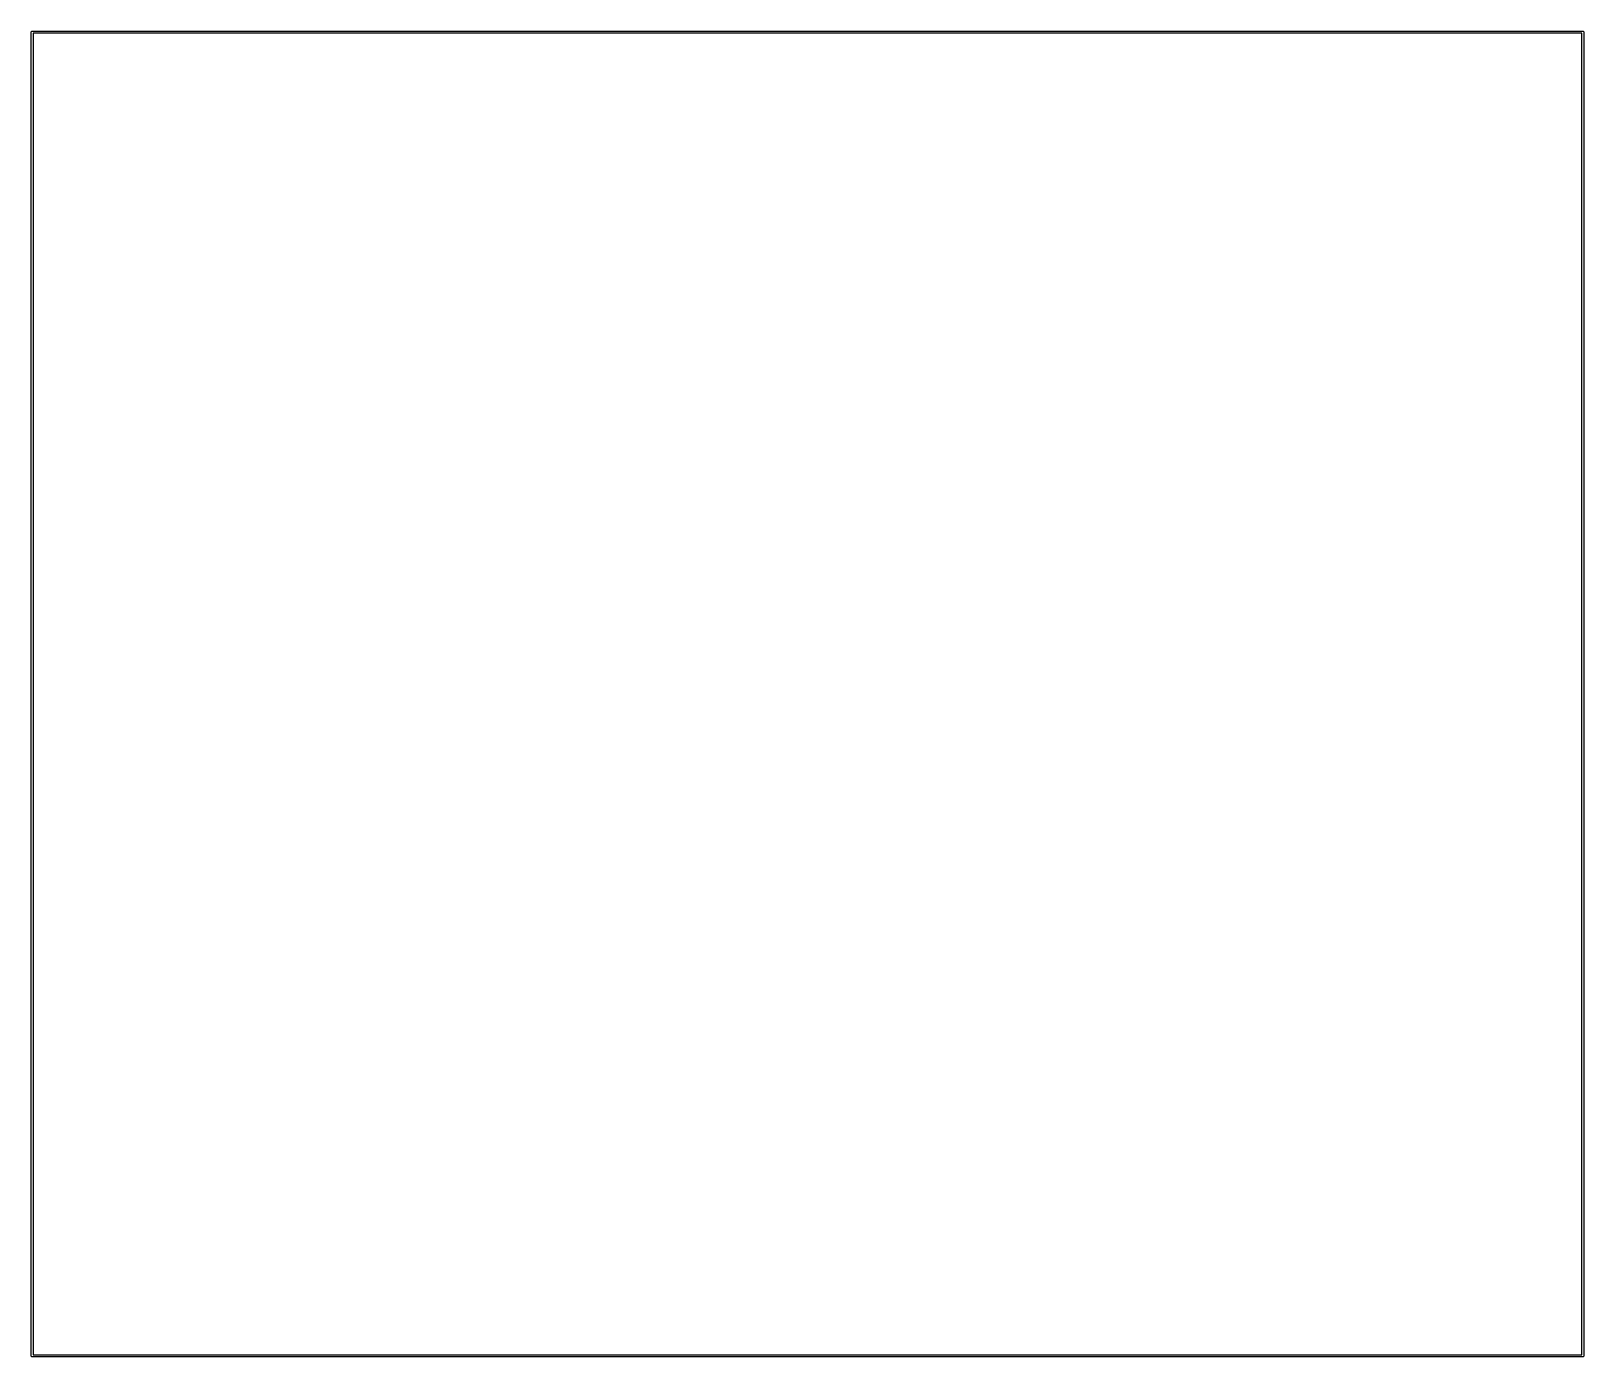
# Model space of a CAD drawing. Header units: millimetres. Extents: x 112.3 to 187.7, y -128.1 to -63.8.
import ezdxf

# ---------------------------------------------------------------- set-up
doc = ezdxf.new("R2010")
doc.units = ezdxf.units.MM
doc.layers.add('B.Silkscreen', color=31, linetype='CONTINUOUS', true_color=0xe8b2a7)

msp = doc.modelspace()

# ---------------------------------------------------------------- linework, layer by layer
at = {"layer": 'B.Silkscreen', "linetype": 'CONTINUOUS'}
for p, q in [((112.35, -63.8), (112.353806, -63.780866)), ((112.35, -128.099999), (112.35, -63.8)), ((112.353806, -63.780866), (112.380866, -63.753806)), ((112.380866, -63.753806), (112.4, -63.75)), ((112.4, -63.75), (187.699999, -63.75)), ((112.45, -63.85), (112.45, -128.049999)), ((187.649999, -63.85), (112.45, -63.85)), ((187.649999, -128.049999), (187.649999, -63.85)), ((187.699999, -63.75), (187.719133, -63.753806)), ((187.719133, -63.753806), (187.746193, -63.780866)), ((187.746193, -63.780866), (187.749999, -63.8)), ((187.749999, -63.8), (187.749999, -128.099999)), ((112.353806, -128.119133), (112.35, -128.099999)), ((112.380866, -128.146193), (112.353806, -128.119133)), ((112.4, -128.149999), (112.380866, -128.146193)), ((187.699999, -128.149999), (112.4, -128.149999)), ((112.45, -128.049999), (187.649999, -128.049999)), ((187.719133, -128.146193), (187.699999, -128.149999)), ((187.746193, -128.119133), (187.719133, -128.146193)), ((187.749999, -128.099999), (187.746193, -128.119133))]:
    msp.add_line(p, q, dxfattribs=at)

doc.saveas('drawing.dxf')
